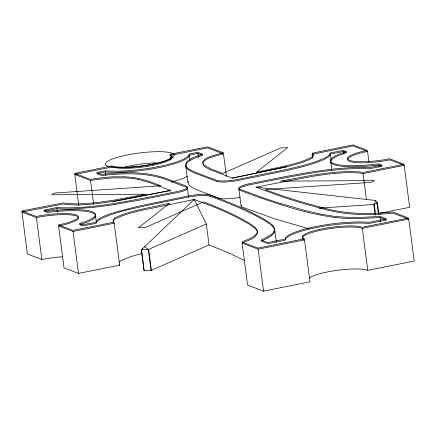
<?xml version="1.0" encoding="UTF-8"?>
<svg xmlns="http://www.w3.org/2000/svg" width="436" height="436" viewBox="0 0 436 436"><rect width="100%" height="100%" fill="white"/><g stroke="black" fill="none" stroke-linecap="round" stroke-linejoin="round"><path stroke-width="0.65" d="M249.866 184.793L281.814 178.438A336.494 64.206 -7.4 0 1 291.063 176.684C311.882 172.787 332.891 169.484 354.081 168.634A49.154 9.379 -7.4 0 1 361.913 168.558L368.883 168.868L382.121 166.225L378.813 164.971A48.434 9.243 -7.4 0 1 333.818 164.623A48.434 9.243 -7.4 0 1 346.604 152.742L343.29 151.488L330.406 154.061L329.736 155.652A49.775 9.499 -7.4 0 1 325.665 158.726A52.892 10.093 -7.4 0 1 323.468 159.81L315.054 163.042A80.764 15.413 -7.4 0 1 308.377 165.124A88.911 16.966 -7.4 0 1 302.23 166.83L290.371 169.729A139.395 26.596 -7.4 0 1 286.392 170.629L236.732 180.755A17.206 3.281 -7.4 0 1 217.019 181.518M334.477 173.414A60.381 11.521 -7.4 0 0 328.27 174.095L316.541 175.692A84.181 16.061 -7.4 0 0 312.677 176.297L255.997 187.12L375.478 200.462L374.29 204.419L375.652 214.91M188.112 181.48C187.556 187.333 195.568 188.674 199.497 190.87L218.48 198.075A17.238 3.286 -7.4 0 0 240.094 197.312M273.808 231.881C276.909 225.973 268.276 222.289 264.538 219.515C247.31 209.465 228.726 202.015 210.043 195.165A17.238 3.286 -7.4 0 0 187.949 196.02L138.277 206.212L113.84 212.588A72.877 13.908 -7.4 0 0 106.52 215.128L101.37 217.379A49.59 9.461 -7.4 0 0 97.141 220.191L95.969 222.207L82.726 224.851L79.417 223.592A48.434 9.243 -7.4 0 0 92.198 211.711A48.434 9.243 -7.4 0 0 47.202 211.367L43.894 210.108L56.778 207.536C88.186 209.253 119.311 202.691 150.028 196.947L176.476 191.666A17.238 3.286 -7.4 0 0 186.308 186.15L167.32 178.945C146.463 171.076 123.557 172.018 101.768 174.438L96.683 172.509L105.299 170.787A48.434 9.243 -7.4 0 0 158.312 166.634A48.434 9.243 -7.4 0 0 189.126 154.055L197.742 152.338L202.696 154.213L196.996 156.126A49.65 9.472 -7.4 0 0 189.96 159.363C183.169 162.132 185.785 168.727 191.508 170.481A282.577 53.917 -7.4 0 0 197.165 172.988L216.158 180.193A17.238 3.286 -7.4 0 0 238.252 179.338L288.185 169.092L301.472 165.887L312.743 162.644A75.624 14.432 -7.4 0 0 316.585 161.364L325.185 157.799A49.666 9.478 -7.4 0 0 329.491 154.671L330.259 152.954L343.143 150.382L346.457 151.641A48.434 9.243 -7.4 0 0 333.676 163.516A48.434 9.243 -7.4 0 0 378.666 163.865L381.98 165.124L368.742 167.767L362.534 167.468A49.622 9.467 -7.4 0 0 350.391 167.68L338.282 168.574A74.839 14.279 -7.4 0 0 329.959 169.457L312.519 171.833L293.973 175.016A307.936 58.756 -7.4 0 0 276.179 178.411L249.724 183.692A17.238 3.286 -7.4 0 0 239.898 189.202L261.513 197.285L278.266 202.822L303.614 210.136L320.7 214.136L333.971 216.31L346.053 217.27L361.52 217.346L380.11 216.436L386.514 218.872L369.063 222.355A48.434 9.243 -7.4 0 0 316.051 226.502A48.434 9.243 -7.4 0 0 285.237 239.081L267.78 242.569L261.126 240.04L267.377 236.961M169.817 191.251L170.492 190.439L149.946 182.679L138.604 179.501M193.551 200.26L194.227 199.454L206.936 204.277C221.406 209.798 235.598 216.169 248.961 224.022C252.144 226.464 257.376 228.584 257.649 233.151C254.956 238.999 247.435 240.47 242.116 243.119L247.566 285.062L263.546 291.128L309.985 281.863L304.535 239.914A31.196 5.951 -7.4 0 1 322.324 229.935A31.196 5.951 -7.4 0 1 362.316 228.382L408.75 219.117L414.2 261.06L367.761 270.331A31.196 5.951 -7.4 0 0 338.074 270.195A31.196 5.951 -7.4 0 0 309.451 277.917M119.164 262.178L120.069 261.317A30.983 5.913 -7.4 0 1 121.17 260.586L128.582 257.442A62.446 11.914 -7.4 0 1 134.152 255.67L138.201 254.526A81.979 15.642 -7.4 0 1 141.389 253.681M209.029 244.95L206.31 223.979L194.227 199.454L141.362 249.784L144.087 270.761L151.069 270.489L209.029 244.95L228.121 252.651L244.798 260.646M142.588 248.825L141.362 249.784L148.344 249.517L206.31 223.979M144.087 270.761L141.52 249.665M271.557 235.445L268.707 237.375A101.125 19.293 -7.4 0 1 261.262 241.146L267.922 243.67L285.378 240.187A48.434 9.243 -7.4 0 1 316.193 227.608A48.434 9.243 -7.4 0 1 369.205 223.455L386.661 219.973L380.252 217.542L361.34 218.458L347.203 218.409M226.431 176.553L223.488 153.913L222.682 154.104A44.652 8.518 -7.4 0 0 217.172 155.51C212.446 157.145 206.697 157.974 203.356 162.061A60.381 11.521 -7.4 0 0 202.865 163.326L203.547 165.511A84.181 16.061 -7.4 0 0 204.179 166.181L206.866 167.98L211.553 170.204L232.263 178.111L286.283 166.884A81.979 15.642 -7.4 0 0 293.739 164.988L297.788 163.838A62.446 11.914 -7.4 0 0 303.358 162.067L310.77 158.927A30.983 5.913 -7.4 0 0 311.871 158.192L313.13 156.775L313.217 155.472A44.652 8.518 -7.4 0 0 312.263 154.317L353.116 145.973L367.564 151.456L368.927 161.947M125.11 166.71L141.673 163.903L156.099 162.704M232.263 178.111L286.697 166.765M78.731 205.274L74.73 174.465L112.335 166.961A31.196 5.951 -7.4 0 0 152.322 165.413A31.196 5.951 -7.4 0 0 170.111 155.434L207.716 147.929L223.488 153.913M187.927 182.793L185.763 166.192A81.826 15.614 -7.4 0 1 185.943 164.672L187.545 162.377L190.401 160.29A49.6 9.461 -7.4 0 1 196.549 157.451L202.838 155.32L197.89 153.439L189.268 155.162A48.434 9.243 -7.4 0 1 158.459 167.74A48.434 9.243 -7.4 0 1 105.447 171.888L96.825 173.61L101.91 175.539C123.704 173.125 146.61 172.16 167.462 180.052L186.995 187.513A17.206 3.281 -7.4 0 1 178.22 192.429L139.951 200.031L114.379 204.539A92.568 17.663 -7.4 0 1 101.991 206.315A81.826 15.614 -7.4 0 1 94.269 207.247L74.529 208.849A49.6 9.461 -7.4 0 1 63.852 208.991L56.92 208.642L44.036 211.215L47.35 212.468A48.434 9.243 -7.4 0 1 92.339 212.817A48.434 9.243 -7.4 0 1 79.559 224.693L82.873 225.952L96.111 223.308L97.201 221.39A49.214 9.39 -7.4 0 1 99.893 219.363C114.706 211.956 131.269 209.089 147.275 205.383A340.08 64.888 -7.4 0 1 156.246 203.503L188.096 197.121A17.162 3.275 -7.4 0 1 198.064 195.742A17.287 3.297 -7.4 0 1 206.544 195.611M62.533 256.809A31.196 5.951 -7.4 0 0 41.84 259.502L27.392 254.019L21.942 212.07L63.454 203.977A44.652 8.518 -7.4 0 0 67.139 204.582L78.099 205.062L92.012 204.152A60.381 11.521 -7.4 0 0 98.214 203.47L109.948 201.873A84.181 16.061 -7.4 0 0 113.812 201.263L170.492 190.439L113.071 201.661M194.227 199.454L140.207 210.681A81.979 15.642 -7.4 0 0 132.751 212.577L128.702 213.727A62.446 11.914 -7.4 0 0 123.132 215.498L115.72 218.638A30.983 5.913 -7.4 0 0 114.619 219.373L113.36 220.79L113.273 222.093A44.652 8.518 -7.4 0 0 114.227 223.248L119.671 265.192L78.491 273.41L64.043 267.927L58.593 225.979A31.196 5.951 -7.4 0 0 76.382 216A31.196 5.951 -7.4 0 0 36.395 217.553L21.942 212.07M58.593 225.979L73.041 231.467L114.227 223.248M334.477 173.414L348.391 172.503L359.346 172.983A44.652 8.518 -7.4 0 1 363.035 173.588L404.216 165.369L409.666 207.318L378.775 213.482M242.116 243.119L258.096 249.185L304.535 239.914M318.89 208.19L374.29 204.419L377.396 202.68L375.478 200.462M124.631 176.82L113.213 176.809A30.983 5.913 -7.4 0 0 110.145 176.978L96.972 178.368A44.652 8.518 -7.4 0 0 90.416 179.37L74.589 173.365L112.194 165.86A31.196 5.951 -7.4 0 0 152.18 164.307A31.196 5.951 -7.4 0 0 169.969 154.328L207.574 146.823L223.346 152.813L222.54 152.998A44.652 8.518 -7.4 0 0 217.03 154.404C212.305 156.044 206.555 156.873 203.209 160.955A60.381 11.521 -7.4 0 0 202.724 162.219L203.405 164.41A84.181 16.061 -7.4 0 0 204.037 165.081L210.31 168.623L222.763 173.457L280.724 147.918L287.706 147.646L256.472 172.149L286.141 165.778A81.979 15.642 -7.4 0 0 293.597 163.882L297.646 162.737A62.446 11.914 -7.4 0 0 303.216 160.966L310.628 157.821A30.983 5.913 -7.4 0 0 311.729 157.091L312.988 155.674L313.07 154.366A44.652 8.518 -7.4 0 0 312.122 153.216L352.975 144.872L367.423 150.355A31.196 5.951 -7.4 0 0 349.634 160.334A31.196 5.951 -7.4 0 0 389.62 158.78L404.074 164.263L362.888 172.487A44.652 8.518 -7.4 0 0 359.204 171.877L348.244 171.397L334.33 172.307A60.381 11.521 -7.4 0 0 328.128 172.988L316.394 174.591A84.181 16.061 -7.4 0 0 312.53 175.196L280.206 181.158L374.529 180.602L371.423 182.346L265.213 189.573C284.288 196.947 303.903 202.86 323.692 207.972C346.162 214.392 369.761 214.392 392.836 212.027L408.608 218.011L362.169 227.281A31.196 5.951 -7.4 0 0 322.182 228.835A31.196 5.951 -7.4 0 0 304.393 238.814L257.954 248.079L241.975 242.013C247.25 239.271 255.431 237.882 257.54 231.614C256.575 227.02 251.425 224.916 247.964 222.398C233.794 214.212 218.763 207.601 203.443 201.901L145.477 227.439L138.495 227.706L169.729 203.209L140.065 209.574A81.979 15.642 -7.4 0 0 132.609 211.471L128.555 212.621A62.446 11.914 -7.4 0 0 122.985 214.392L115.578 217.537A30.983 5.913 -7.4 0 0 114.477 218.267L113.213 219.684L113.131 220.992A44.652 8.518 -7.4 0 0 114.085 222.142L72.899 230.361L58.451 224.878A31.196 5.951 -7.4 0 0 76.24 214.899A31.196 5.951 -7.4 0 0 36.248 216.452L21.8 210.964L63.313 202.871A44.652 8.518 -7.4 0 0 66.997 203.481L77.957 203.961L91.871 203.051A60.381 11.521 -7.4 0 0 98.073 202.369L109.807 200.767A84.181 16.061 -7.4 0 0 113.671 200.162L145.995 194.2L51.677 194.756L54.778 193.012L160.988 185.785L148.491 181.136L138.463 178.4A81.979 15.642 -7.4 0 0 133.481 177.577L130.179 177.201A62.446 11.914 -7.4 0 0 124.636 176.814M336.968 217.728C308.029 214.196 280.125 204.827 252.755 195.132L240.04 190.309A17.162 3.275 -7.4 0 1 239.337 188.461A17.287 3.297 -7.4 0 1 244.138 186.216M133.623 178.684L130.32 178.308A62.446 11.914 -7.4 0 0 124.778 177.921L113.355 177.91A30.983 5.913 -7.4 0 0 110.286 178.084L97.114 179.469A44.652 8.518 -7.4 0 0 90.557 180.477L74.73 174.465M309.516 228.949L274.615 218.807L242.22 207.089A17.238 3.286 -7.4 0 1 241.462 205.296M217.014 181.518L194.712 173.021L189.589 170.471L186.924 168.454A92.568 17.663 -7.4 0 1 185.758 166.198M404.216 165.369L389.768 159.887A31.196 5.951 -7.4 0 1 349.776 161.434A31.196 5.951 -7.4 0 1 367.564 151.456M408.75 219.117L392.978 213.128C369.902 215.493 346.304 215.498 323.834 209.078C305.205 204.255 286.725 198.745 268.712 191.949L255.997 187.12M210.185 196.265C228.884 203.127 247.49 210.588 264.728 220.643C268.358 223.178 273.192 225.407 274.724 229.876M144.436 246.574L148.344 249.517L151.069 270.489M188.385 197.236L187.584 188.412M378.813 164.971L379.075 166.983M380.252 217.542L380.775 221.57M378.928 214.474L377.396 202.68L376.927 202.68L378.459 214.479M373.761 204.457L375.123 214.943M363.035 173.588L366.409 199.557M362.316 228.382L367.761 270.331M343.29 151.488L343.639 154.17M330.406 154.061L331.273 160.77M330.793 162.448L331.84 170.503M312.062 154.17L312.579 158.164M274.767 230.143L276.331 242.225M258.096 249.185L263.546 291.128M241.081 206.005L238.906 189.153M197.89 153.439L198.413 157.467M189.268 155.162L189.965 160.53M170.111 155.434L170.71 160.017M148.632 249.387L151.357 270.364M105.447 171.888L105.883 175.245M95.364 214.992L96.323 222.371M90.557 180.477L93.669 204.446M73.041 231.467L78.491 273.41M56.92 208.642L57.356 211.994M36.395 217.553L41.84 259.502M119.677 265.192A44.652 8.518 -7.4 0 1 119.175 264.75M133.629 178.678A81.979 15.642 -7.4 0 1 138.599 179.507M187.48 176.171A48.434 9.243 -7.4 0 1 171.304 182.068M347.187 218.42A87.729 16.737 -7.4 0 1 336.99 217.722M244.111 186.232A17.162 3.275 -7.4 0 1 249.839 184.81M206.49 195.611A17.162 3.275 -7.4 0 1 210.13 196.271M274.653 229.886A84.813 16.181 -7.4 0 1 271.65 235.44M273.873 231.876A82.459 15.734 -7.4 0 1 267.339 236.961M122.898 167.549A34.727 6.627 -7.4 0 0 174.269 155.243A34.727 6.627 -7.4 0 0 122.309 156.055A34.727 6.627 -7.4 0 0 122.898 167.549"/></g></svg>
